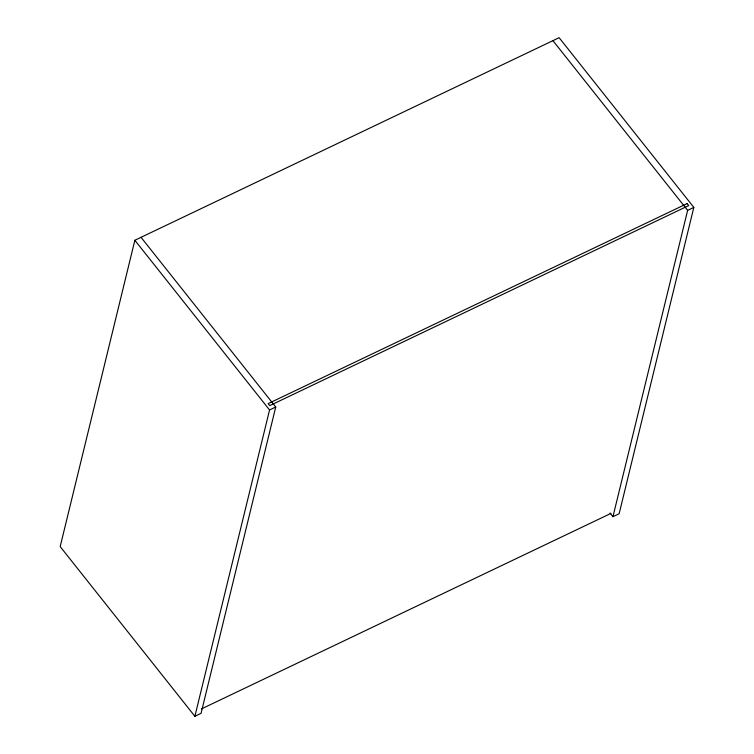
<?xml version="1.0" encoding="UTF-8"?>
<svg xmlns="http://www.w3.org/2000/svg" width="754" height="754" viewBox="0 0 754 754"><rect width="100%" height="100%" fill="white"/><g stroke="black" fill="none" stroke-linecap="round" stroke-linejoin="round"><path stroke-width="1.13" d="M610.033 512.993L612.964 516.679L619.147 513.728L693.821 207.397L559.119 37.7L134.853 240.272L60.179 546.603L194.881 716.3L201.064 713.35L275.738 407.019L141.036 237.322M194.881 716.3L269.555 409.969L275.738 407.019M612.964 516.679L687.639 210.357L693.821 207.397M201.45 708.911L610.872 513.427M552.936 40.65L687.639 210.357M134.853 240.272L269.555 409.969M687.13 203.58L268.17 403.616L269.753 405.624L688.722 205.578L687.13 203.58"/></g></svg>
